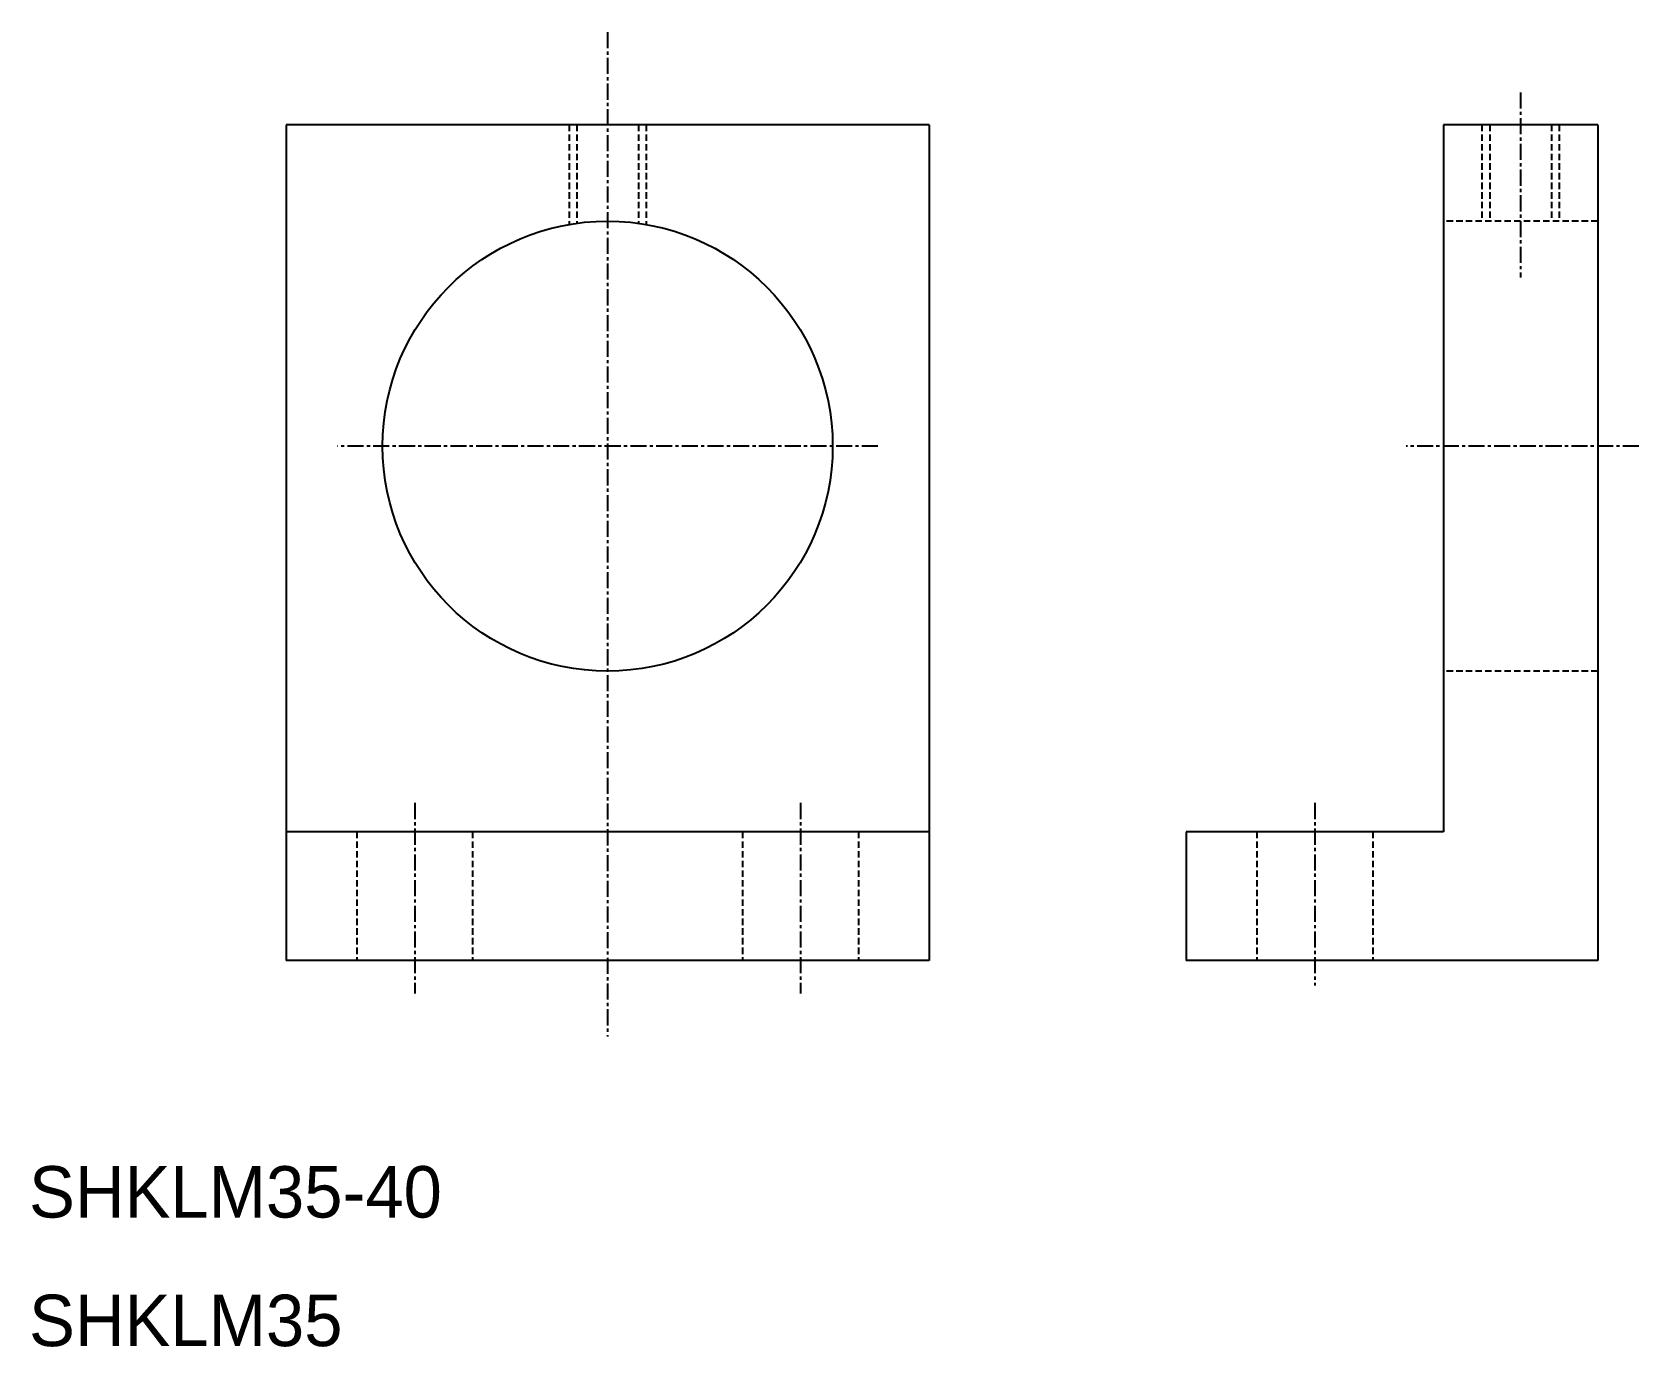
# Model space of a CAD drawing. Extents: x 10 to 135, y 10 to 112.
import ezdxf

# ---------------------------------------------------------------- set-up
doc = ezdxf.new("R2010")
doc.units = 0
doc.linetypes.add('CENTER', pattern=[2, 1.25, -0.25, 0.25, -0.25])
doc.linetypes.add('DASHED', pattern=[0.75, 0.5, -0.25])
doc.layers.get('0').update_dxf_attribs({"linetype": 'CONTINUOUS'})
doc.layers.add('CENTER', color=1, linetype='CENTER')

msp = doc.modelspace()

# ---------------------------------------------------------------- linework, layer by layer
at = {"color": 7, "linetype": 'CONTINUOUS'}
for p, q in [((30, 105), (30, 40)), ((80, 105), (30, 105)), ((80, 105), (80, 40)), ((120, 105), (120, 50)), ((132, 105), (120, 105)), ((132, 105), (132, 40)), ((80, 50), (30, 50)), ((120, 50), (100, 50)), ((100, 50), (100, 40)), ((80, 40), (30, 40)), ((55, 40), (55, 40)), ((67.5, 40), (67.5, 40)), ((132, 40), (100, 40))]:
    msp.add_line(p, q, dxfattribs=at)
at = {"color": 3, "linetype": 'DASHED'}
for p, q in [((52, 105), (52, 97.24)), ((52.6, 105), (52.6, 97.33)), ((57.4, 105), (57.4, 97.33)), ((58, 105), (58, 97.24)), ((123, 105), (123, 97.5)), ((123.6, 105), (123.6, 97.5)), ((128.4, 105), (128.4, 97.5)), ((129, 105), (129, 97.5)), ((132, 97.5), (120, 97.5)), ((132, 62.5), (120, 62.5)), ((35.5, 50), (35.5, 40)), ((44.5, 50), (44.5, 40)), ((65.5, 50), (65.5, 40)), ((74.5, 50), (74.5, 40)), ((105.5, 50), (105.5, 40)), ((114.5, 50), (114.5, 40))]:
    msp.add_line(p, q, dxfattribs=at)
at = {"color": 7, "linetype": 'CONTINUOUS'}
msp.add_circle((55, 80), 17.5, dxfattribs=at)
at = {"layer": 'CENTER', "color": 1, "linetype": 'CENTER'}
for p, q in [((55, 112.2), (55, 34.08)), ((126, 107.51), (126, 93.11)), ((76.02, 80), (33.98, 80)), ((135.2, 80), (117.11, 80)), ((40, 52.25), (40, 37.42)), ((70, 52.25), (70, 37.42)), ((110, 52.25), (110, 38.04))]:
    msp.add_line(p, q, dxfattribs=at)

# ---------------------------------------------------------------- texts
at = {"color": 7, "linetype": 'CONTINUOUS'}
for s, p in [('SHKLM35-40', (10, 20)), ('SHKLM35', (10, 10))]:
    msp.add_text(s, height=4, dxfattribs=at).set_placement(p)

doc.saveas('drawing.dxf')
